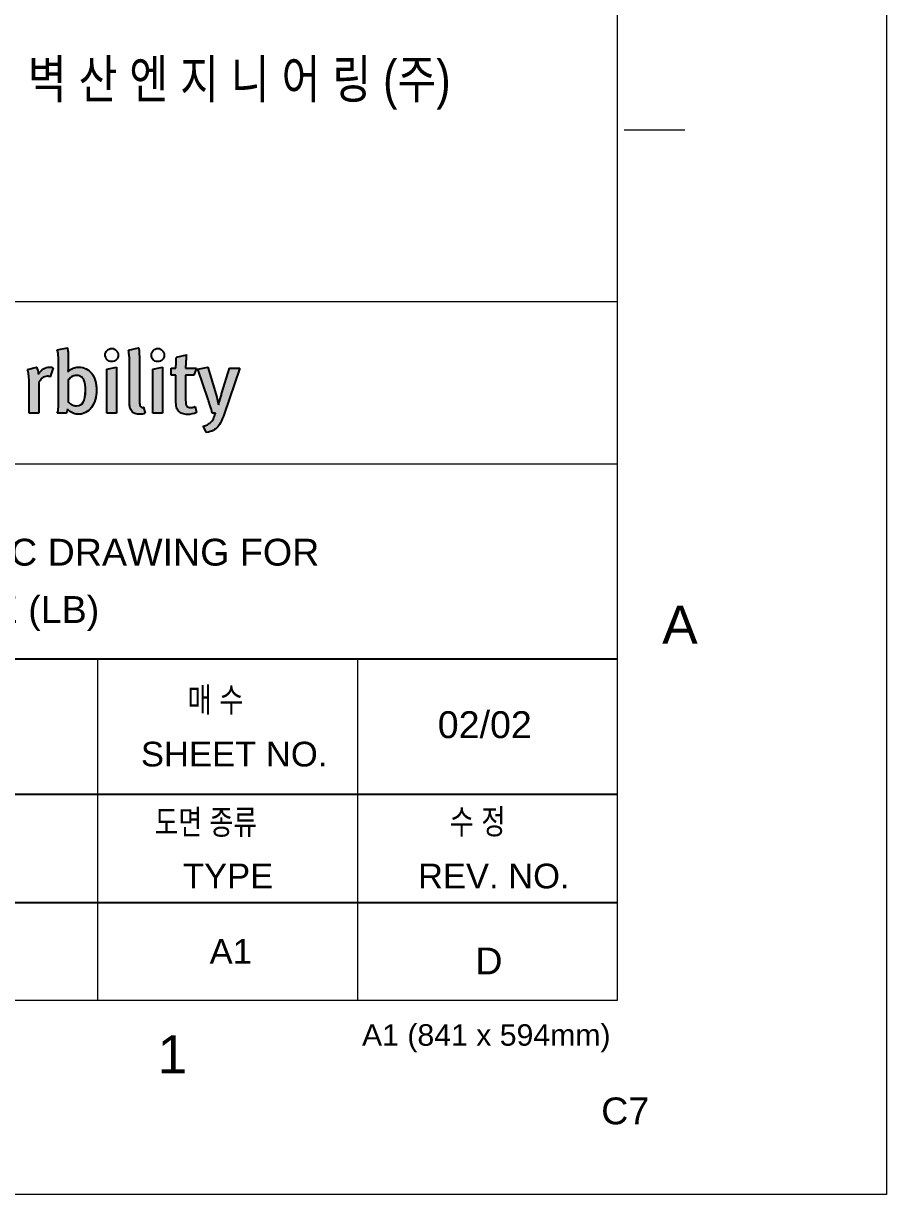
# Model space of a CAD drawing. Header units: inches. Extents: x 947 to 1788, y 0 to 594.
# Drawn here: x 1707.5 to 1787.9, y 0 to 109 of the extents above; entities that cross this region are included whole.
import ezdxf
from ezdxf.enums import TextEntityAlignment as Align

# ---------------------------------------------------------------- set-up
doc = ezdxf.new("R2010")
doc.units = ezdxf.units.IN
doc.header["$MEASUREMENT"] = 0
for name, color, linetype in [('BG 0 -1', 7, 'Continuous'), ('BG _U+B808_U+C774_U+C5B4 1', 7, 'Continuous'), ('BG Default', 7, 'Continuous'), ('BG VPORT', 7, 'Continuous'), ('FRAME', 7, 'Continuous')]:
    doc.layers.add(name, color=color, linetype=linetype)
doc.styles.add('Arial', font='arial.ttf')

msp = doc.modelspace()

# ---------------------------------------------------------------- hatches: boundary and pattern name
at = {"layer": 'BG 0 -1', "linetype": 'ByBlock', "true_color": 0x005bac}
h = msp.add_hatch(color=154, dxfattribs=at)
edge = h.paths.add_edge_path()
edge.add_spline(control_points=[(1718.83, 72.75), (1718.67, 72.68), (1718.49, 72.65), (1718.29, 72.65), (1718.06, 72.65), (1717.88, 72.69), (1717.75, 72.78), (1717.63, 72.87), (1717.54, 72.98), (1717.48, 73.11), (1717.42, 73.23), (1717.39, 73.36), (1717.38, 73.5), (1717.37, 73.63), (1717.37, 73.74), (1717.37, 73.83), (1717.37, 73.83), (1717.37, 77.4), (1717.37, 77.4), (1717.37, 77.55), (1717.37, 77.67), (1717.36, 77.79), (1717.36, 77.9), (1717.36, 78), (1717.35, 78.1), (1717.34, 78.19), (1717.33, 78.28), (1717.32, 78.37), (1717.31, 78.45), (1717.3, 78.54), (1717.29, 78.63), (1717.29, 78.63), (1718.22, 78.84), (1718.22, 78.84), (1718.25, 78.71), (1718.28, 78.55), (1718.28, 78.37), (1718.29, 78.19), (1718.3, 77.96), (1718.3, 77.68), (1718.3, 77.68), (1718.3, 74.13), (1718.3, 74.13), (1718.3, 73.99), (1718.3, 73.87), (1718.3, 73.79), (1718.3, 73.7), (1718.31, 73.63), (1718.32, 73.58), (1718.33, 73.53), (1718.33, 73.48), (1718.35, 73.45), (1718.36, 73.42), (1718.37, 73.4), (1718.39, 73.38), (1718.41, 73.34), (1718.46, 73.31), (1718.52, 73.29), (1718.57, 73.28), (1718.63, 73.28), (1718.69, 73.31), (1718.69, 73.31), (1718.83, 72.75), (1718.83, 72.75)], knot_values=[0, 0, 0, 0, 1, 1, 1, 2, 2, 2, 3, 3, 3, 4, 4, 4, 5, 5, 5, 6, 6, 6, 7, 7, 7, 8, 8, 8, 9, 9, 9, 10, 10, 10, 11, 11, 11, 12, 12, 12, 13, 13, 13, 14, 14, 14, 15, 15, 15, 16, 16, 16, 17, 17, 17, 18, 18, 18, 19, 19, 19, 20, 20, 20, 21, 21, 21, 21], degree=3, periodic=0)
h = msp.add_hatch(color=154, dxfattribs=at)
edge = h.paths.add_edge_path()
edge.add_spline(control_points=[(1723.62, 72.81), (1723.35, 72.69), (1723.08, 72.63), (1722.79, 72.63), (1722.59, 72.63), (1722.42, 72.66), (1722.28, 72.71), (1722.14, 72.77), (1722.03, 72.85), (1721.95, 72.94), (1721.86, 73.04), (1721.8, 73.16), (1721.76, 73.29), (1721.72, 73.42), (1721.7, 73.56), (1721.7, 73.71), (1721.7, 73.71), (1721.7, 76.3), (1721.7, 76.3), (1721.7, 76.3), (1721.24, 76.3), (1721.24, 76.3), (1721.24, 76.3), (1721.24, 76.93), (1721.24, 76.93), (1721.24, 76.93), (1721.7, 76.93), (1721.7, 76.93), (1721.7, 77.11), (1721.7, 77.28), (1721.71, 77.46), (1721.71, 77.64), (1721.72, 77.81), (1721.74, 77.97), (1721.74, 77.97), (1722.68, 78.19), (1722.68, 78.19), (1722.66, 78.02), (1722.64, 77.82), (1722.62, 77.59), (1722.61, 77.36), (1722.6, 77.14), (1722.6, 76.93), (1722.6, 76.93), (1723.61, 76.93), (1723.61, 76.93), (1723.61, 76.93), (1723.37, 76.3), (1723.37, 76.3), (1723.37, 76.3), (1722.6, 76.3), (1722.6, 76.3), (1722.6, 76.3), (1722.6, 73.95), (1722.6, 73.95), (1722.6, 73.69), (1722.63, 73.51), (1722.7, 73.42), (1722.78, 73.32), (1722.91, 73.28), (1723.11, 73.28), (1723.22, 73.28), (1723.35, 73.3), (1723.5, 73.36), (1723.5, 73.36), (1723.62, 72.81), (1723.62, 72.81)], knot_values=[0, 0, 0, 0, 1, 1, 1, 2, 2, 2, 3, 3, 3, 4, 4, 4, 5, 5, 5, 6, 6, 6, 7, 7, 7, 8, 8, 8, 9, 9, 9, 10, 10, 10, 11, 11, 11, 12, 12, 12, 13, 13, 13, 14, 14, 14, 15, 15, 15, 16, 16, 16, 17, 17, 17, 18, 18, 18, 19, 19, 19, 20, 20, 20, 21, 21, 21, 22, 22, 22, 22], degree=3, periodic=0)
h = msp.add_hatch(color=154, dxfattribs=at)
edge = h.paths.add_edge_path()
edge.add_spline(control_points=[(1709.98, 76.13), (1709.93, 76.15), (1709.89, 76.16), (1709.85, 76.18), (1709.82, 76.19), (1709.77, 76.19), (1709.72, 76.19), (1709.53, 76.19), (1709.36, 76.13), (1709.22, 76.01), (1709.07, 75.89), (1708.98, 75.74), (1708.93, 75.57), (1708.93, 75.57), (1708.93, 72.74), (1708.93, 72.74), (1708.93, 72.74), (1708.02, 72.74), (1708.02, 72.74), (1708.02, 72.74), (1708.02, 75.7), (1708.02, 75.7), (1708.02, 75.96), (1708.01, 76.18), (1707.98, 76.36), (1707.95, 76.54), (1707.92, 76.7), (1707.87, 76.82), (1707.87, 76.82), (1708.71, 77.04), (1708.71, 77.04), (1708.82, 76.84), (1708.87, 76.62), (1708.87, 76.37), (1709.03, 76.61), (1709.2, 76.78), (1709.37, 76.88), (1709.54, 76.99), (1709.73, 77.05), (1709.94, 77.05), (1710.06, 77.05), (1710.17, 77.02), (1710.26, 76.98), (1710.26, 76.98), (1709.98, 76.13), (1709.98, 76.13)], knot_values=[0, 0, 0, 0, 1, 1, 1, 2, 2, 2, 3, 3, 3, 4, 4, 4, 5, 5, 5, 6, 6, 6, 7, 7, 7, 8, 8, 8, 9, 9, 9, 10, 10, 10, 11, 11, 11, 12, 12, 12, 13, 13, 13, 14, 14, 14, 15, 15, 15, 15], degree=3, periodic=0)
for points in [[(1715.25, 72.74), (1715.25, 76.86), (1716.17, 77.03), (1716.17, 72.74)], [(1719.54, 72.74), (1719.54, 76.86), (1720.46, 77.03), (1720.46, 72.74)]]:
    msp.add_hatch(color=154, dxfattribs=at).paths.add_polyline_path(points)
h = msp.add_hatch(color=154, dxfattribs=at)
edge = h.paths.add_edge_path()
edge.add_spline(control_points=[(1726.18, 72.65), (1726.09, 72.39), (1726, 72.17), (1725.91, 71.98), (1725.82, 71.79), (1725.72, 71.62), (1725.6, 71.49), (1725.48, 71.35), (1725.34, 71.24), (1725.17, 71.15), (1725, 71.06), (1724.79, 70.99), (1724.54, 70.95), (1724.54, 70.95), (1724.24, 71.54), (1724.24, 71.54), (1724.39, 71.58), (1724.52, 71.62), (1724.63, 71.68), (1724.74, 71.73), (1724.85, 71.81), (1724.94, 71.9), (1725.03, 71.99), (1725.11, 72.1), (1725.18, 72.24), (1725.25, 72.37), (1725.32, 72.54), (1725.38, 72.74), (1725.38, 72.74), (1725.09, 72.74), (1725.09, 72.74), (1725.03, 72.98), (1724.96, 73.2), (1724.89, 73.43), (1724.82, 73.65), (1724.75, 73.85), (1724.69, 74.04), (1724.69, 74.04), (1723.74, 76.86), (1723.74, 76.86), (1723.74, 76.86), (1724.67, 77.02), (1724.67, 77.02), (1724.67, 77.02), (1725.44, 74.47), (1725.44, 74.47), (1725.45, 74.41), (1725.47, 74.33), (1725.5, 74.23), (1725.5, 74.23), (1725.57, 73.93), (1725.57, 73.93), (1725.6, 73.83), (1725.62, 73.74), (1725.64, 73.67), (1725.65, 73.59), (1725.66, 73.54), (1725.67, 73.52), (1725.67, 73.53), (1725.68, 73.57), (1725.7, 73.65), (1725.72, 73.72), (1725.74, 73.81), (1725.77, 73.92), (1725.8, 74.03), (1725.83, 74.14), (1725.87, 74.27), (1725.91, 74.4), (1725.95, 74.53), (1725.98, 74.66), (1725.98, 74.66), (1726.68, 76.93), (1726.68, 76.93), (1726.68, 76.93), (1727.66, 76.93), (1727.66, 76.93), (1727.66, 76.93), (1726.18, 72.65), (1726.18, 72.65)], knot_values=[0, 0, 0, 0, 1, 1, 1, 2, 2, 2, 3, 3, 3, 4, 4, 4, 5, 5, 5, 6, 6, 6, 7, 7, 7, 8, 8, 8, 9, 9, 9, 10, 10, 10, 11, 11, 11, 12, 12, 12, 13, 13, 13, 14, 14, 14, 15, 15, 15, 16, 16, 16, 17, 17, 17, 18, 18, 18, 19, 19, 19, 20, 20, 20, 21, 21, 21, 22, 22, 22, 23, 23, 23, 24, 24, 24, 25, 25, 25, 26, 26, 26, 26], degree=3, periodic=0)
at = {"layer": 'BG Default', "linetype": 'ByBlock', "true_color": 0x4482f4}
h = msp.add_hatch(color=163, dxfattribs=at)
h.paths.add_polyline_path([(1710.76, 77.63), (1710.76, 73.67), (1710.76, 73.48), (1710.75, 73.31), (1710.74, 73.18), (1710.73, 73.07), (1710.71, 72.97), (1710.7, 72.89), (1710.67, 72.81), (1710.65, 72.74), (1711.49, 72.74), (1711.51, 72.78), (1711.52, 72.81), (1711.54, 72.85), (1711.55, 72.89), (1711.57, 72.98), (1711.6, 73.13), (1711.65, 73.07), (1711.7, 73.01), (1711.76, 72.96), (1711.81, 72.92), (1711.87, 72.87), (1711.93, 72.83), (1711.99, 72.8), (1712.05, 72.77), (1712.12, 72.74), (1712.18, 72.71), (1712.25, 72.69), (1712.32, 72.68), (1712.39, 72.66), (1712.47, 72.65), (1712.54, 72.65), (1712.62, 72.65), (1712.71, 72.65), (1712.8, 72.66), (1712.89, 72.67), (1712.97, 72.69), (1713.05, 72.71), (1713.14, 72.74), (1713.21, 72.77), (1713.29, 72.81), (1713.37, 72.85), (1713.44, 72.9), (1713.51, 72.95), (1713.58, 73), (1713.64, 73.06), (1713.71, 73.13), (1713.77, 73.2), (1713.82, 73.27), (1713.88, 73.34), (1713.93, 73.42), (1713.98, 73.51), (1714.02, 73.6), (1714.06, 73.69), (1714.1, 73.78), (1714.14, 73.88), (1714.17, 73.98), (1714.2, 74.09), (1714.22, 74.19), (1714.25, 74.3), (1714.26, 74.42), (1714.28, 74.53), (1714.29, 74.65), (1714.29, 74.78), (1714.3, 74.9), (1714.29, 75.02), (1714.29, 75.14), (1714.28, 75.25), (1714.27, 75.37), (1714.25, 75.47), (1714.23, 75.58), (1714.21, 75.68), (1714.18, 75.78), (1714.15, 75.88), (1714.11, 75.97), (1714.08, 76.06), (1714.04, 76.15), (1714, 76.23), (1713.95, 76.31), (1713.9, 76.38), (1713.85, 76.45), (1713.8, 76.52), (1713.74, 76.58), (1713.68, 76.64), (1713.62, 76.7), (1713.55, 76.75), (1713.48, 76.8), (1713.41, 76.84), (1713.34, 76.88), (1713.26, 76.92), (1713.18, 76.95), (1713.1, 76.97), (1713.02, 76.99), (1712.93, 77.01), (1712.84, 77.02), (1712.75, 77.03), (1712.66, 77.03), (1712.59, 77.03), (1712.52, 77.02), (1712.45, 77.02), (1712.38, 77.01), (1712.31, 76.99), (1712.25, 76.98), (1712.19, 76.96), (1712.12, 76.93), (1712.06, 76.91), (1712.01, 76.88), (1711.95, 76.85), (1711.89, 76.81), (1711.83, 76.77), (1711.78, 76.72), (1711.72, 76.68), (1711.67, 76.62), (1711.64, 76.63), (1711.64, 76.65), (1711.64, 76.67), (1711.65, 76.75), (1711.66, 76.87), (1711.66, 77.03), (1711.66, 78.01), (1711.66, 78.24), (1711.65, 78.44), (1711.64, 78.53), (1711.63, 78.63), (1711.61, 78.73), (1711.59, 78.84), (1710.65, 78.64), (1710.68, 78.55), (1710.7, 78.45), (1710.72, 78.34), (1710.73, 78.23), (1710.74, 78.1), (1710.75, 77.96)])
h.paths.add_polyline_path([(1711.67, 75.84), (1711.7, 75.88), (1711.73, 75.91), (1711.81, 75.99), (1711.89, 76.06), (1711.98, 76.13), (1712.03, 76.16), (1712.08, 76.18), (1712.14, 76.21), (1712.2, 76.23), (1712.26, 76.24), (1712.33, 76.25), (1712.39, 76.26), (1712.46, 76.26), (1712.52, 76.26), (1712.58, 76.25), (1712.64, 76.24), (1712.69, 76.23), (1712.74, 76.22), (1712.78, 76.2), (1712.83, 76.18), (1712.87, 76.15), (1712.9, 76.12), (1712.94, 76.09), (1712.97, 76.06), (1713, 76.02), (1713.03, 75.99), (1713.06, 75.95), (1713.09, 75.9), (1713.11, 75.86), (1713.13, 75.81), (1713.15, 75.76), (1713.17, 75.71), (1713.19, 75.66), (1713.2, 75.6), (1713.21, 75.54), (1713.23, 75.48), (1713.23, 75.42), (1713.25, 75.3), (1713.26, 75.17), (1713.27, 75.03), (1713.27, 74.89), (1713.26, 74.7), (1713.26, 74.53), (1713.24, 74.36), (1713.22, 74.22), (1713.21, 74.15), (1713.19, 74.08), (1713.18, 74.02), (1713.16, 73.96), (1713.14, 73.91), (1713.12, 73.86), (1713.1, 73.81), (1713.07, 73.77), (1713.05, 73.72), (1713.02, 73.69), (1712.99, 73.65), (1712.96, 73.62), (1712.93, 73.59), (1712.89, 73.56), (1712.86, 73.53), (1712.82, 73.51), (1712.78, 73.49), (1712.74, 73.47), (1712.69, 73.46), (1712.65, 73.45), (1712.6, 73.44), (1712.55, 73.43), (1712.5, 73.43), (1712.45, 73.43), (1712.39, 73.43), (1712.33, 73.43), (1712.27, 73.44), (1712.21, 73.45), (1712.16, 73.47), (1712.1, 73.49), (1712.05, 73.51), (1712, 73.54), (1711.91, 73.6), (1711.82, 73.66), (1711.74, 73.72), (1711.67, 73.79)], flags=16)
at = {"layer": 'BG Default', "linetype": 'ByBlock', "true_color": 0x266df2}
h = msp.add_hatch(color=150, dxfattribs=at)
h.paths.add_polyline_path([(1711.67, 76.62), (1711.64, 76.63), (1711.64, 76.65), (1711.64, 76.67), (1711.65, 76.75), (1711.66, 76.87), (1711.66, 77.03), (1711.66, 78.01), (1711.66, 78.24), (1711.65, 78.44), (1711.64, 78.53), (1711.63, 78.63), (1711.61, 78.73), (1711.59, 78.84), (1710.65, 78.64), (1710.68, 78.55), (1710.7, 78.45), (1710.72, 78.34), (1710.73, 78.23), (1710.74, 78.1), (1710.75, 77.96), (1710.76, 77.8), (1710.76, 77.63), (1710.76, 73.67), (1710.76, 73.48), (1710.75, 73.31), (1710.74, 73.18), (1710.73, 73.07), (1710.71, 72.97), (1710.7, 72.89), (1710.67, 72.81), (1710.65, 72.74), (1711.49, 72.74), (1711.51, 72.78), (1711.52, 72.81), (1711.54, 72.85), (1711.55, 72.89), (1711.57, 72.98), (1711.6, 73.13), (1711.65, 73.07), (1711.7, 73.01), (1711.76, 72.96), (1711.81, 72.92), (1711.87, 72.87), (1711.93, 72.83), (1711.99, 72.8), (1712.05, 72.77), (1712.12, 72.74), (1712.18, 72.71), (1712.25, 72.69), (1712.32, 72.68), (1712.39, 72.66), (1712.47, 72.65), (1712.54, 72.65), (1712.62, 72.65), (1712.71, 72.65), (1712.8, 72.66), (1712.89, 72.67), (1712.97, 72.69), (1713.05, 72.71), (1713.14, 72.74), (1713.21, 72.77), (1713.29, 72.81), (1713.37, 72.85), (1713.44, 72.9), (1713.51, 72.95), (1713.58, 73), (1713.64, 73.06), (1713.71, 73.13), (1713.77, 73.2), (1713.82, 73.27), (1713.88, 73.34), (1713.93, 73.42), (1713.98, 73.51), (1714.02, 73.6), (1714.06, 73.69), (1714.1, 73.78), (1714.14, 73.88), (1714.17, 73.98), (1714.2, 74.09), (1714.22, 74.19), (1714.25, 74.3), (1714.26, 74.42), (1714.28, 74.53), (1714.29, 74.65), (1714.29, 74.78), (1714.3, 74.9), (1714.29, 75.02), (1714.29, 75.14), (1714.28, 75.25), (1714.27, 75.37), (1714.25, 75.47), (1714.23, 75.58), (1714.21, 75.68), (1714.18, 75.78), (1714.15, 75.88), (1714.11, 75.97), (1714.08, 76.06), (1714.04, 76.15), (1714, 76.23), (1713.95, 76.31), (1713.9, 76.38), (1713.85, 76.45), (1713.8, 76.52), (1713.74, 76.58), (1713.68, 76.64), (1713.62, 76.7), (1713.55, 76.75), (1713.48, 76.8), (1713.41, 76.84), (1713.34, 76.88), (1713.26, 76.92), (1713.18, 76.95), (1713.1, 76.97), (1713.02, 76.99), (1712.93, 77.01), (1712.84, 77.02), (1712.75, 77.03), (1712.66, 77.03), (1712.59, 77.03), (1712.52, 77.02), (1712.45, 77.02), (1712.38, 77.01), (1712.31, 76.99), (1712.25, 76.98), (1712.19, 76.96), (1712.12, 76.93), (1712.06, 76.91), (1712.01, 76.88), (1711.95, 76.85), (1711.89, 76.81), (1711.83, 76.77), (1711.78, 76.72)])
h.paths.add_polyline_path([(1711.67, 75.84), (1711.7, 75.88), (1711.73, 75.91), (1711.81, 75.99), (1711.89, 76.06), (1711.98, 76.13), (1712.03, 76.16), (1712.08, 76.18), (1712.14, 76.21), (1712.2, 76.23), (1712.26, 76.24), (1712.33, 76.25), (1712.39, 76.26), (1712.46, 76.26), (1712.52, 76.26), (1712.58, 76.25), (1712.64, 76.24), (1712.69, 76.23), (1712.74, 76.22), (1712.78, 76.2), (1712.83, 76.18), (1712.87, 76.15), (1712.9, 76.12), (1712.94, 76.09), (1712.97, 76.06), (1713, 76.02), (1713.03, 75.99), (1713.06, 75.95), (1713.09, 75.9), (1713.11, 75.86), (1713.13, 75.81), (1713.15, 75.76), (1713.17, 75.71), (1713.19, 75.66), (1713.2, 75.6), (1713.21, 75.54), (1713.23, 75.48), (1713.23, 75.42), (1713.25, 75.3), (1713.26, 75.17), (1713.27, 75.03), (1713.27, 74.89), (1713.26, 74.7), (1713.26, 74.53), (1713.24, 74.36), (1713.22, 74.22), (1713.21, 74.15), (1713.19, 74.08), (1713.18, 74.02), (1713.16, 73.96), (1713.14, 73.91), (1713.12, 73.86), (1713.1, 73.81), (1713.07, 73.77), (1713.05, 73.72), (1713.02, 73.69), (1712.99, 73.65), (1712.96, 73.62), (1712.93, 73.59), (1712.89, 73.56), (1712.86, 73.53), (1712.82, 73.51), (1712.78, 73.49), (1712.74, 73.47), (1712.69, 73.46), (1712.65, 73.45), (1712.6, 73.44), (1712.55, 73.43), (1712.5, 73.43), (1712.45, 73.43), (1712.39, 73.43), (1712.33, 73.43), (1712.27, 73.44), (1712.21, 73.45), (1712.16, 73.47), (1712.1, 73.49), (1712.05, 73.51), (1712, 73.54), (1711.91, 73.6), (1711.82, 73.66), (1711.74, 73.72), (1711.67, 73.79)], flags=16)

# ---------------------------------------------------------------- linework, layer by layer
at = {"layer": 'BG 0 -1', "color": 7, "linetype": 'Continuous', "lineweight": 9}
for p, q in [((1787.88, 594), (1787.88, 0)), ((1762.81, 18.11), (1762.81, 576.75)), ((1763.44, 99.14), (1769.09, 99.14)), ((1613.54, 83.14), (1762.81, 83.14)), ((1613.54, 68.03), (1762.81, 68.03)), ((1714.4, 49.88), (1714.4, 18.11)), ((1738.6, 49.88), (1738.6, 18.11)), ((971.99, 18.11), (1762.81, 18.11)), ((1787.88, 0), (946.88, 0))]:
    msp.add_line(p, q, dxfattribs=at)
at = {"layer": 'BG 0 -1', "color": 7, "linetype": 'Continuous', "lineweight": 0}
for points in [[(1715.25, 72.74), (1715.25, 76.86), (1716.17, 77.03), (1716.17, 72.74)], [(1719.54, 72.74), (1719.54, 76.86), (1720.46, 77.03), (1720.46, 72.74)]]:
    msp.add_lwpolyline(points, close=True, dxfattribs=at)
for points, knots in [([(1716.32, 78.16), (1716.32, 77.99), (1716.26, 77.85), (1716.14, 77.73), (1716.02, 77.61), (1715.87, 77.55), (1715.7, 77.55), (1715.54, 77.55), (1715.4, 77.61), (1715.28, 77.73), (1715.17, 77.85), (1715.11, 77.99), (1715.11, 78.16), (1715.11, 78.33), (1715.17, 78.47), (1715.29, 78.59), (1715.41, 78.71), (1715.55, 78.77), (1715.72, 78.77), (1715.88, 78.77), (1716.02, 78.71), (1716.14, 78.6), (1716.26, 78.48), (1716.32, 78.33), (1716.32, 78.16)], [0, 0, 0, 0, 1, 1, 1, 2, 2, 2, 3, 3, 3, 4, 4, 4, 5, 5, 5, 6, 6, 6, 7, 7, 7, 8, 8, 8, 8]), ([(1718.83, 72.75), (1718.67, 72.68), (1718.49, 72.65), (1718.29, 72.65), (1718.06, 72.65), (1717.88, 72.69), (1717.75, 72.78), (1717.63, 72.87), (1717.54, 72.98), (1717.48, 73.11), (1717.42, 73.23), (1717.39, 73.36), (1717.38, 73.5), (1717.37, 73.63), (1717.37, 73.74), (1717.37, 73.83), (1717.37, 73.83), (1717.37, 77.4), (1717.37, 77.4), (1717.37, 77.55), (1717.37, 77.67), (1717.36, 77.79), (1717.36, 77.9), (1717.36, 78), (1717.35, 78.1), (1717.34, 78.19), (1717.33, 78.28), (1717.32, 78.37), (1717.31, 78.45), (1717.3, 78.54), (1717.29, 78.63), (1717.29, 78.63), (1718.22, 78.84), (1718.22, 78.84), (1718.25, 78.71), (1718.28, 78.55), (1718.28, 78.37), (1718.29, 78.19), (1718.3, 77.96), (1718.3, 77.68), (1718.3, 77.68), (1718.3, 74.13), (1718.3, 74.13), (1718.3, 73.99), (1718.3, 73.87), (1718.3, 73.79), (1718.3, 73.7), (1718.31, 73.63), (1718.32, 73.58), (1718.33, 73.53), (1718.33, 73.48), (1718.35, 73.45), (1718.36, 73.42), (1718.37, 73.4), (1718.39, 73.38), (1718.41, 73.34), (1718.46, 73.31), (1718.52, 73.29), (1718.57, 73.28), (1718.63, 73.28), (1718.69, 73.31), (1718.69, 73.31), (1718.83, 72.75), (1718.83, 72.75)], [0, 0, 0, 0, 1, 1, 1, 2, 2, 2, 3, 3, 3, 4, 4, 4, 5, 5, 5, 6, 6, 6, 7, 7, 7, 8, 8, 8, 9, 9, 9, 10, 10, 10, 11, 11, 11, 12, 12, 12, 13, 13, 13, 14, 14, 14, 15, 15, 15, 16, 16, 16, 17, 17, 17, 18, 18, 18, 19, 19, 19, 20, 20, 20, 21, 21, 21, 21]), ([(1720.61, 78.16), (1720.61, 77.99), (1720.55, 77.85), (1720.43, 77.73), (1720.31, 77.61), (1720.17, 77.55), (1719.99, 77.55), (1719.83, 77.55), (1719.69, 77.61), (1719.58, 77.73), (1719.46, 77.85), (1719.41, 77.99), (1719.41, 78.16), (1719.41, 78.33), (1719.46, 78.47), (1719.58, 78.59), (1719.7, 78.71), (1719.84, 78.77), (1720.01, 78.77), (1720.17, 78.77), (1720.31, 78.71), (1720.43, 78.6), (1720.55, 78.48), (1720.61, 78.33), (1720.61, 78.16)], [0, 0, 0, 0, 1, 1, 1, 2, 2, 2, 3, 3, 3, 4, 4, 4, 5, 5, 5, 6, 6, 6, 7, 7, 7, 8, 8, 8, 8]), ([(1723.62, 72.81), (1723.35, 72.69), (1723.08, 72.63), (1722.79, 72.63), (1722.59, 72.63), (1722.42, 72.66), (1722.28, 72.71), (1722.14, 72.77), (1722.03, 72.85), (1721.95, 72.94), (1721.86, 73.04), (1721.8, 73.16), (1721.76, 73.29), (1721.72, 73.42), (1721.7, 73.56), (1721.7, 73.71), (1721.7, 73.71), (1721.7, 76.3), (1721.7, 76.3), (1721.7, 76.3), (1721.24, 76.3), (1721.24, 76.3), (1721.24, 76.3), (1721.24, 76.93), (1721.24, 76.93), (1721.24, 76.93), (1721.7, 76.93), (1721.7, 76.93), (1721.7, 77.11), (1721.7, 77.28), (1721.71, 77.46), (1721.71, 77.64), (1721.72, 77.81), (1721.74, 77.97), (1721.74, 77.97), (1722.68, 78.19), (1722.68, 78.19), (1722.66, 78.02), (1722.64, 77.82), (1722.62, 77.59), (1722.61, 77.36), (1722.6, 77.14), (1722.6, 76.93), (1722.6, 76.93), (1723.61, 76.93), (1723.61, 76.93), (1723.61, 76.93), (1723.37, 76.3), (1723.37, 76.3), (1723.37, 76.3), (1722.6, 76.3), (1722.6, 76.3), (1722.6, 76.3), (1722.6, 73.95), (1722.6, 73.95), (1722.6, 73.69), (1722.63, 73.51), (1722.7, 73.42), (1722.78, 73.32), (1722.91, 73.28), (1723.11, 73.28), (1723.22, 73.28), (1723.35, 73.3), (1723.5, 73.36), (1723.5, 73.36), (1723.62, 72.81), (1723.62, 72.81)], [0, 0, 0, 0, 1, 1, 1, 2, 2, 2, 3, 3, 3, 4, 4, 4, 5, 5, 5, 6, 6, 6, 7, 7, 7, 8, 8, 8, 9, 9, 9, 10, 10, 10, 11, 11, 11, 12, 12, 12, 13, 13, 13, 14, 14, 14, 15, 15, 15, 16, 16, 16, 17, 17, 17, 18, 18, 18, 19, 19, 19, 20, 20, 20, 21, 21, 21, 22, 22, 22, 22]), ([(1709.98, 76.13), (1709.93, 76.15), (1709.89, 76.16), (1709.85, 76.18), (1709.82, 76.19), (1709.77, 76.19), (1709.72, 76.19), (1709.53, 76.19), (1709.36, 76.13), (1709.22, 76.01), (1709.07, 75.89), (1708.98, 75.74), (1708.93, 75.57), (1708.93, 75.57), (1708.93, 72.74), (1708.93, 72.74), (1708.93, 72.74), (1708.02, 72.74), (1708.02, 72.74), (1708.02, 72.74), (1708.02, 75.7), (1708.02, 75.7), (1708.02, 75.96), (1708.01, 76.18), (1707.98, 76.36), (1707.95, 76.54), (1707.92, 76.7), (1707.87, 76.82), (1707.87, 76.82), (1708.71, 77.04), (1708.71, 77.04), (1708.82, 76.84), (1708.87, 76.62), (1708.87, 76.37), (1709.03, 76.61), (1709.2, 76.78), (1709.37, 76.88), (1709.54, 76.99), (1709.73, 77.05), (1709.94, 77.05), (1710.06, 77.05), (1710.17, 77.02), (1710.26, 76.98), (1710.26, 76.98), (1709.98, 76.13), (1709.98, 76.13)], [0, 0, 0, 0, 1, 1, 1, 2, 2, 2, 3, 3, 3, 4, 4, 4, 5, 5, 5, 6, 6, 6, 7, 7, 7, 8, 8, 8, 9, 9, 9, 10, 10, 10, 11, 11, 11, 12, 12, 12, 13, 13, 13, 14, 14, 14, 15, 15, 15, 15]), ([(1726.18, 72.65), (1726.09, 72.39), (1726, 72.17), (1725.91, 71.98), (1725.82, 71.79), (1725.72, 71.62), (1725.6, 71.49), (1725.48, 71.35), (1725.34, 71.24), (1725.17, 71.15), (1725, 71.06), (1724.79, 70.99), (1724.54, 70.95), (1724.54, 70.95), (1724.24, 71.54), (1724.24, 71.54), (1724.39, 71.58), (1724.52, 71.62), (1724.63, 71.68), (1724.74, 71.73), (1724.85, 71.81), (1724.94, 71.9), (1725.03, 71.99), (1725.11, 72.1), (1725.18, 72.24), (1725.25, 72.37), (1725.32, 72.54), (1725.38, 72.74), (1725.38, 72.74), (1725.09, 72.74), (1725.09, 72.74), (1725.03, 72.98), (1724.96, 73.2), (1724.89, 73.43), (1724.82, 73.65), (1724.75, 73.85), (1724.69, 74.04), (1724.69, 74.04), (1723.74, 76.86), (1723.74, 76.86), (1723.74, 76.86), (1724.67, 77.02), (1724.67, 77.02), (1724.67, 77.02), (1725.44, 74.47), (1725.44, 74.47), (1725.45, 74.41), (1725.47, 74.33), (1725.5, 74.23), (1725.5, 74.23), (1725.57, 73.93), (1725.57, 73.93), (1725.6, 73.83), (1725.62, 73.74), (1725.64, 73.67), (1725.65, 73.59), (1725.66, 73.54), (1725.67, 73.52), (1725.67, 73.53), (1725.68, 73.57), (1725.7, 73.65), (1725.72, 73.72), (1725.74, 73.81), (1725.77, 73.92), (1725.8, 74.03), (1725.83, 74.14), (1725.87, 74.27), (1725.91, 74.4), (1725.95, 74.53), (1725.98, 74.66), (1725.98, 74.66), (1726.68, 76.93), (1726.68, 76.93), (1726.68, 76.93), (1727.66, 76.93), (1727.66, 76.93), (1727.66, 76.93), (1726.18, 72.65), (1726.18, 72.65)], [0, 0, 0, 0, 1, 1, 1, 2, 2, 2, 3, 3, 3, 4, 4, 4, 5, 5, 5, 6, 6, 6, 7, 7, 7, 8, 8, 8, 9, 9, 9, 10, 10, 10, 11, 11, 11, 12, 12, 12, 13, 13, 13, 14, 14, 14, 15, 15, 15, 16, 16, 16, 17, 17, 17, 18, 18, 18, 19, 19, 19, 20, 20, 20, 21, 21, 21, 22, 22, 22, 23, 23, 23, 24, 24, 24, 25, 25, 25, 26, 26, 26, 26])]:
    msp.add_open_spline(points, degree=3, knots=knots, dxfattribs=at)
at = {"layer": 'BG _U+B808_U+C774_U+C5B4 1', "color": 7, "linetype": 'Continuous', "lineweight": 25}
for p, q in [((1710.65, 78.64), (1711.59, 78.84)), ((1717.29, 78.63), (1718.22, 78.84)), ((1710.76, 73.67), (1710.76, 77.63)), ((1711.66, 78.01), (1711.66, 77.03)), ((1717.35, 78.1), (1717.32, 78.37)), ((1717.37, 77.4), (1717.36, 77.79)), ((1718.3, 77.68), (1718.3, 74.13)), ((1721.7, 76.93), (1721.71, 77.46)), ((1721.74, 77.97), (1722.68, 78.19)), ((1707.87, 76.82), (1708.71, 77.04)), ((1710.26, 76.98), (1709.98, 76.13)), ((1711.64, 76.63), (1711.67, 76.62)), ((1715.25, 76.86), (1716.17, 77.03)), ((1715.25, 72.74), (1715.25, 76.86)), ((1716.17, 77.03), (1716.17, 72.74)), ((1717.37, 73.83), (1717.37, 77.4)), ((1719.54, 76.86), (1720.46, 77.03)), ((1719.54, 72.74), (1719.54, 76.86)), ((1720.46, 77.03), (1720.46, 72.74)), ((1721.24, 76.3), (1721.24, 76.93)), ((1721.24, 76.93), (1721.7, 76.93)), ((1722.6, 76.93), (1723.61, 76.93)), ((1723.61, 76.93), (1723.37, 76.3)), ((1723.74, 76.86), (1724.67, 77.02)), ((1724.69, 74.04), (1723.74, 76.86)), ((1724.67, 77.02), (1725.44, 74.47)), ((1725.98, 74.66), (1726.68, 76.93)), ((1727.66, 76.93), (1726.18, 72.65)), ((1726.68, 76.93), (1727.66, 76.93)), ((1708.02, 72.74), (1708.02, 75.7)), ((1708.93, 75.57), (1708.93, 72.74)), ((1709.98, 76.13), (1709.85, 76.18)), ((1711.67, 75.84), (1711.67, 73.79)), ((1721.7, 76.3), (1721.24, 76.3)), ((1721.7, 73.71), (1721.7, 76.3)), ((1723.37, 76.3), (1722.6, 76.3)), ((1722.6, 76.3), (1722.6, 73.95)), ((1725.44, 74.47), (1725.5, 74.23)), ((1725.5, 74.23), (1725.57, 73.93)), ((1718.69, 73.31), (1718.83, 72.75)), ((1723.5, 73.36), (1723.62, 72.81)), ((1725.67, 73.52), (1725.7, 73.65)), ((1708.93, 72.74), (1708.02, 72.74)), ((1711.49, 72.74), (1710.65, 72.74)), ((1716.17, 72.74), (1715.25, 72.74)), ((1720.46, 72.74), (1719.54, 72.74)), ((1725.38, 72.74), (1725.09, 72.74)), ((1724.54, 70.95), (1724.24, 71.54))]:
    msp.add_line(p, q, dxfattribs=at)
for points, knots in [([(1710.76, 77.63), (1710.76, 77.87), (1710.75, 78.07), (1710.73, 78.23), (1710.72, 78.38), (1710.69, 78.52), (1710.65, 78.64)], [13, 13, 13, 13, 14, 14, 14, 15, 15, 15, 15]), ([(1715.28, 77.73), (1715.17, 77.85), (1715.11, 77.99), (1715.11, 78.16), (1715.11, 78.33), (1715.17, 78.47), (1715.29, 78.59)], [3, 3, 3, 3, 4, 4, 4, 5, 5, 5, 5]), ([(1715.29, 78.59), (1715.41, 78.71), (1715.55, 78.77), (1715.72, 78.77), (1715.88, 78.77), (1716.02, 78.71), (1716.14, 78.6)], [5, 5, 5, 5, 6, 6, 6, 7, 7, 7, 7]), ([(1718.22, 78.84), (1718.25, 78.71), (1718.28, 78.55), (1718.28, 78.37), (1718.29, 78.19), (1718.3, 77.96), (1718.3, 77.68)], [11, 11, 11, 11, 12, 12, 12, 13, 13, 13, 13]), ([(1719.58, 77.73), (1719.46, 77.85), (1719.41, 77.99), (1719.41, 78.16), (1719.41, 78.33), (1719.46, 78.47), (1719.58, 78.59)], [3, 3, 3, 3, 4, 4, 4, 5, 5, 5, 5]), ([(1719.58, 78.59), (1719.7, 78.71), (1719.84, 78.77), (1720.01, 78.77), (1720.17, 78.77), (1720.31, 78.71), (1720.43, 78.6)], [5, 5, 5, 5, 6, 6, 6, 7, 7, 7, 7]), ([(1716.32, 78.16), (1716.32, 77.99), (1716.26, 77.85), (1716.14, 77.73), (1716.02, 77.61), (1715.87, 77.55), (1715.7, 77.55), (1715.54, 77.55), (1715.4, 77.61), (1715.28, 77.73)], [0, 0, 0, 0, 1, 1, 1, 2, 2, 2, 3, 3, 3, 3]), ([(1720.61, 78.16), (1720.61, 77.99), (1720.55, 77.85), (1720.43, 77.73), (1720.31, 77.61), (1720.17, 77.55), (1719.99, 77.55), (1719.83, 77.55), (1719.69, 77.61), (1719.58, 77.73)], [0, 0, 0, 0, 1, 1, 1, 2, 2, 2, 3, 3, 3, 3]), ([(1709.37, 76.88), (1709.54, 76.99), (1709.73, 77.05), (1709.94, 77.05), (1710.06, 77.05), (1710.17, 77.02), (1710.26, 76.98)], [12, 12, 12, 12, 13, 13, 13, 14, 14, 14, 14]), ([(1712.12, 76.93), (1712.28, 77), (1712.46, 77.03), (1712.66, 77.03), (1712.91, 77.03), (1713.14, 76.98), (1713.34, 76.88)], [23, 23, 23, 23, 24, 24, 24, 25, 25, 25, 25]), ([(1713.34, 76.88), (1713.54, 76.78), (1713.71, 76.64), (1713.85, 76.45), (1713.99, 76.27), (1714.1, 76.04), (1714.18, 75.78)], [25, 25, 25, 25, 26, 26, 26, 27, 27, 27, 27]), ([(1709.85, 76.18), (1709.82, 76.19), (1709.77, 76.19), (1709.72, 76.19), (1709.53, 76.19), (1709.36, 76.13), (1709.22, 76.01), (1709.07, 75.89), (1708.98, 75.74), (1708.93, 75.57)], [1, 1, 1, 1, 2, 2, 2, 3, 3, 3, 4, 4, 4, 4]), ([(1712.87, 76.15), (1712.76, 76.22), (1712.63, 76.26), (1712.46, 76.26), (1712.27, 76.26), (1712.11, 76.21), (1711.98, 76.13)], [3, 3, 3, 3, 4, 4, 4, 5, 5, 5, 5]), ([(1725.7, 73.65), (1725.72, 73.72), (1725.74, 73.81), (1725.77, 73.92), (1725.8, 74.03), (1725.83, 74.14), (1725.87, 74.27), (1725.91, 74.4), (1725.95, 74.53), (1725.98, 74.66)], [20, 20, 20, 20, 21, 21, 21, 22, 22, 22, 23, 23, 23, 23]), ([(1710.65, 72.74), (1710.67, 72.79), (1710.68, 72.84), (1710.7, 72.89), (1710.71, 72.94), (1710.72, 73), (1710.73, 73.07), (1710.74, 73.13), (1710.74, 73.22), (1710.75, 73.31)], [8, 8, 8, 8, 9, 9, 9, 10, 10, 10, 11, 11, 11, 11]), ([(1713.29, 72.81), (1713.09, 72.7), (1712.86, 72.65), (1712.62, 72.65), (1712.2, 72.65), (1711.86, 72.81), (1711.6, 73.13)], [3, 3, 3, 3, 4, 4, 4, 5, 5, 5, 5]), ([(1712, 73.54), (1712.13, 73.46), (1712.28, 73.43), (1712.45, 73.43), (1712.73, 73.43), (1712.94, 73.54), (1713.07, 73.77)], [8, 8, 8, 8, 9, 9, 9, 10, 10, 10, 10]), ([(1714.17, 73.98), (1714.09, 73.7), (1713.97, 73.47), (1713.82, 73.27), (1713.67, 73.07), (1713.5, 72.92), (1713.29, 72.81)], [1, 1, 1, 1, 2, 2, 2, 3, 3, 3, 3]), ([(1718.3, 73.79), (1718.3, 73.7), (1718.31, 73.63), (1718.32, 73.58), (1718.33, 73.53), (1718.33, 73.48), (1718.35, 73.45)], [15, 15, 15, 15, 16, 16, 16, 17, 17, 17, 17]), ([(1722.7, 73.42), (1722.78, 73.32), (1722.91, 73.28), (1723.11, 73.28), (1723.22, 73.28), (1723.35, 73.3), (1723.5, 73.36)], [19, 19, 19, 19, 20, 20, 20, 21, 21, 21, 21]), ([(1725.09, 72.74), (1725.03, 72.98), (1724.96, 73.2), (1724.89, 73.43), (1724.82, 73.65), (1724.75, 73.85), (1724.69, 74.04)], [10, 10, 10, 10, 11, 11, 11, 12, 12, 12, 12]), ([(1718.83, 72.75), (1718.67, 72.68), (1718.49, 72.65), (1718.29, 72.65), (1718.06, 72.65), (1717.88, 72.69), (1717.75, 72.78)], [0, 0, 0, 0, 1, 1, 1, 2, 2, 2, 2]), ([(1723.62, 72.81), (1723.35, 72.69), (1723.08, 72.63), (1722.79, 72.63), (1722.59, 72.63), (1722.42, 72.66), (1722.28, 72.71)], [0, 0, 0, 0, 1, 1, 1, 2, 2, 2, 2]), ([(1724.63, 71.68), (1724.74, 71.73), (1724.85, 71.81), (1724.94, 71.9), (1725.03, 71.99), (1725.11, 72.1), (1725.18, 72.24)], [6, 6, 6, 6, 7, 7, 7, 8, 8, 8, 8]), ([(1725.91, 71.98), (1725.82, 71.79), (1725.72, 71.62), (1725.6, 71.49), (1725.48, 71.35), (1725.34, 71.24), (1725.17, 71.15)], [1, 1, 1, 1, 2, 2, 2, 3, 3, 3, 3])]:
    msp.add_open_spline(points, degree=3, knots=knots, dxfattribs=at)
for points in [[(1711.59, 78.84), (1711.62, 78.69), (1711.64, 78.56), (1711.65, 78.44)], [(1716.14, 78.6), (1716.26, 78.48), (1716.32, 78.33), (1716.32, 78.16)], [(1717.32, 78.37), (1717.31, 78.45), (1717.3, 78.54), (1717.29, 78.63)], [(1720.43, 78.6), (1720.55, 78.48), (1720.61, 78.33), (1720.61, 78.16)], [(1711.65, 78.44), (1711.66, 78.32), (1711.66, 78.17), (1711.66, 78.01)], [(1717.36, 77.79), (1717.36, 77.9), (1717.36, 78), (1717.35, 78.1)], [(1721.71, 77.46), (1721.71, 77.64), (1721.72, 77.81), (1721.74, 77.97)], [(1722.62, 77.59), (1722.61, 77.36), (1722.6, 77.14), (1722.6, 76.93)], [(1722.68, 78.19), (1722.66, 78.02), (1722.64, 77.82), (1722.62, 77.59)], [(1707.98, 76.36), (1707.95, 76.54), (1707.92, 76.7), (1707.87, 76.82)], [(1708.02, 75.7), (1708.02, 75.96), (1708.01, 76.18), (1707.98, 76.36)], [(1708.71, 77.04), (1708.82, 76.84), (1708.87, 76.62), (1708.87, 76.37)], [(1708.87, 76.37), (1709.03, 76.61), (1709.2, 76.78), (1709.37, 76.88)], [(1711.65, 76.75), (1711.65, 76.68), (1711.64, 76.64), (1711.64, 76.63)], [(1711.66, 77.03), (1711.66, 76.91), (1711.66, 76.81), (1711.65, 76.75)], [(1711.67, 76.62), (1711.81, 76.77), (1711.96, 76.87), (1712.12, 76.93)], [(1711.98, 76.13), (1711.86, 76.04), (1711.75, 75.94), (1711.67, 75.84)], [(1713.11, 75.86), (1713.05, 75.98), (1712.97, 76.08), (1712.87, 76.15)], [(1713.23, 75.42), (1713.21, 75.59), (1713.17, 75.73), (1713.11, 75.86)], [(1713.27, 74.89), (1713.27, 75.08), (1713.26, 75.26), (1713.23, 75.42)], [(1714.18, 75.78), (1714.26, 75.52), (1714.3, 75.23), (1714.3, 74.9)], [(1713.07, 73.77), (1713.2, 73.99), (1713.27, 74.37), (1713.27, 74.89)], [(1714.3, 74.9), (1714.3, 74.56), (1714.25, 74.26), (1714.17, 73.98)], [(1710.75, 73.31), (1710.75, 73.41), (1710.76, 73.53), (1710.76, 73.67)], [(1711.6, 73.13), (1711.58, 73.02), (1711.56, 72.94), (1711.55, 72.89)], [(1711.67, 73.79), (1711.76, 73.7), (1711.87, 73.61), (1712, 73.54)], [(1717.38, 73.5), (1717.37, 73.63), (1717.37, 73.74), (1717.37, 73.83)], [(1717.48, 73.11), (1717.42, 73.23), (1717.39, 73.36), (1717.38, 73.5)], [(1717.75, 72.78), (1717.63, 72.87), (1717.54, 72.98), (1717.48, 73.11)], [(1718.3, 74.13), (1718.3, 73.99), (1718.3, 73.87), (1718.3, 73.79)], [(1718.35, 73.45), (1718.36, 73.42), (1718.37, 73.4), (1718.39, 73.38)], [(1718.39, 73.38), (1718.41, 73.34), (1718.46, 73.31), (1718.52, 73.29)], [(1718.52, 73.29), (1718.57, 73.28), (1718.63, 73.28), (1718.69, 73.31)], [(1721.76, 73.29), (1721.72, 73.42), (1721.7, 73.56), (1721.7, 73.71)], [(1721.95, 72.94), (1721.86, 73.04), (1721.8, 73.16), (1721.76, 73.29)], [(1722.6, 73.95), (1722.6, 73.69), (1722.63, 73.51), (1722.7, 73.42)], [(1725.57, 73.93), (1725.6, 73.83), (1725.62, 73.74), (1725.64, 73.67)], [(1725.64, 73.67), (1725.65, 73.59), (1725.66, 73.54), (1725.67, 73.52)], [(1711.55, 72.89), (1711.53, 72.84), (1711.51, 72.79), (1711.49, 72.74)], [(1722.28, 72.71), (1722.14, 72.77), (1722.03, 72.85), (1721.95, 72.94)], [(1725.18, 72.24), (1725.25, 72.37), (1725.32, 72.54), (1725.38, 72.74)], [(1726.18, 72.65), (1726.09, 72.39), (1726, 72.17), (1725.91, 71.98)], [(1724.24, 71.54), (1724.39, 71.58), (1724.52, 71.62), (1724.63, 71.68)], [(1725.17, 71.15), (1725, 71.06), (1724.79, 70.99), (1724.54, 70.95)]]:
    msp.add_open_spline(points, degree=3, dxfattribs=at)
at = {"layer": 'BG Default', "color": 7, "linetype": 'Continuous', "lineweight": 0}
for points in [[(1710.76, 77.63), (1710.76, 73.67), (1710.76, 73.48), (1710.75, 73.31), (1710.74, 73.18), (1710.73, 73.07), (1710.71, 72.97), (1710.7, 72.89), (1710.67, 72.81), (1710.65, 72.74), (1711.49, 72.74), (1711.51, 72.78), (1711.52, 72.81), (1711.54, 72.85), (1711.55, 72.89), (1711.57, 72.98), (1711.6, 73.13), (1711.65, 73.07), (1711.7, 73.01), (1711.76, 72.96), (1711.81, 72.92), (1711.87, 72.87), (1711.93, 72.83), (1711.99, 72.8), (1712.05, 72.77), (1712.12, 72.74), (1712.18, 72.71), (1712.25, 72.69), (1712.32, 72.68), (1712.39, 72.66), (1712.47, 72.65), (1712.54, 72.65), (1712.62, 72.65), (1712.71, 72.65), (1712.8, 72.66), (1712.89, 72.67), (1712.97, 72.69), (1713.05, 72.71), (1713.14, 72.74), (1713.21, 72.77), (1713.29, 72.81), (1713.37, 72.85), (1713.44, 72.9), (1713.51, 72.95), (1713.58, 73), (1713.64, 73.06), (1713.71, 73.13), (1713.77, 73.2), (1713.82, 73.27), (1713.88, 73.34), (1713.93, 73.42), (1713.98, 73.51), (1714.02, 73.6), (1714.06, 73.69), (1714.1, 73.78), (1714.14, 73.88), (1714.17, 73.98), (1714.2, 74.09), (1714.22, 74.19), (1714.25, 74.3), (1714.26, 74.42), (1714.28, 74.53), (1714.29, 74.65), (1714.29, 74.78), (1714.3, 74.9), (1714.29, 75.02), (1714.29, 75.14), (1714.28, 75.25), (1714.27, 75.37), (1714.25, 75.47), (1714.23, 75.58), (1714.21, 75.68), (1714.18, 75.78), (1714.15, 75.88), (1714.11, 75.97), (1714.08, 76.06), (1714.04, 76.15), (1714, 76.23), (1713.95, 76.31), (1713.9, 76.38), (1713.85, 76.45), (1713.8, 76.52), (1713.74, 76.58), (1713.68, 76.64), (1713.62, 76.7), (1713.55, 76.75), (1713.48, 76.8), (1713.41, 76.84), (1713.34, 76.88), (1713.26, 76.92), (1713.18, 76.95), (1713.1, 76.97), (1713.02, 76.99), (1712.93, 77.01), (1712.84, 77.02), (1712.75, 77.03), (1712.66, 77.03), (1712.59, 77.03), (1712.52, 77.02), (1712.45, 77.02), (1712.38, 77.01), (1712.31, 76.99), (1712.25, 76.98), (1712.19, 76.96), (1712.12, 76.93), (1712.06, 76.91), (1712.01, 76.88), (1711.95, 76.85), (1711.89, 76.81), (1711.83, 76.77), (1711.78, 76.72), (1711.72, 76.68), (1711.67, 76.62), (1711.64, 76.63), (1711.64, 76.65), (1711.64, 76.67), (1711.65, 76.75), (1711.66, 76.87), (1711.66, 77.03), (1711.66, 78.01), (1711.66, 78.24), (1711.65, 78.44), (1711.64, 78.53), (1711.63, 78.63), (1711.61, 78.73), (1711.59, 78.84), (1710.65, 78.64), (1710.68, 78.55), (1710.7, 78.45), (1710.72, 78.34), (1710.73, 78.23), (1710.74, 78.1), (1710.75, 77.96)], [(1711.67, 76.62), (1711.64, 76.63), (1711.64, 76.65), (1711.64, 76.67), (1711.65, 76.75), (1711.66, 76.87), (1711.66, 77.03), (1711.66, 78.01), (1711.66, 78.24), (1711.65, 78.44), (1711.64, 78.53), (1711.63, 78.63), (1711.61, 78.73), (1711.59, 78.84), (1710.65, 78.64), (1710.68, 78.55), (1710.7, 78.45), (1710.72, 78.34), (1710.73, 78.23), (1710.74, 78.1), (1710.75, 77.96), (1710.76, 77.8), (1710.76, 77.63), (1710.76, 73.67), (1710.76, 73.48), (1710.75, 73.31), (1710.74, 73.18), (1710.73, 73.07), (1710.71, 72.97), (1710.7, 72.89), (1710.67, 72.81), (1710.65, 72.74), (1711.49, 72.74), (1711.51, 72.78), (1711.52, 72.81), (1711.54, 72.85), (1711.55, 72.89), (1711.57, 72.98), (1711.6, 73.13), (1711.65, 73.07), (1711.7, 73.01), (1711.76, 72.96), (1711.81, 72.92), (1711.87, 72.87), (1711.93, 72.83), (1711.99, 72.8), (1712.05, 72.77), (1712.12, 72.74), (1712.18, 72.71), (1712.25, 72.69), (1712.32, 72.68), (1712.39, 72.66), (1712.47, 72.65), (1712.54, 72.65), (1712.62, 72.65), (1712.71, 72.65), (1712.8, 72.66), (1712.89, 72.67), (1712.97, 72.69), (1713.05, 72.71), (1713.14, 72.74), (1713.21, 72.77), (1713.29, 72.81), (1713.37, 72.85), (1713.44, 72.9), (1713.51, 72.95), (1713.58, 73), (1713.64, 73.06), (1713.71, 73.13), (1713.77, 73.2), (1713.82, 73.27), (1713.88, 73.34), (1713.93, 73.42), (1713.98, 73.51), (1714.02, 73.6), (1714.06, 73.69), (1714.1, 73.78), (1714.14, 73.88), (1714.17, 73.98), (1714.2, 74.09), (1714.22, 74.19), (1714.25, 74.3), (1714.26, 74.42), (1714.28, 74.53), (1714.29, 74.65), (1714.29, 74.78), (1714.3, 74.9), (1714.29, 75.02), (1714.29, 75.14), (1714.28, 75.25), (1714.27, 75.37), (1714.25, 75.47), (1714.23, 75.58), (1714.21, 75.68), (1714.18, 75.78), (1714.15, 75.88), (1714.11, 75.97), (1714.08, 76.06), (1714.04, 76.15), (1714, 76.23), (1713.95, 76.31), (1713.9, 76.38), (1713.85, 76.45), (1713.8, 76.52), (1713.74, 76.58), (1713.68, 76.64), (1713.62, 76.7), (1713.55, 76.75), (1713.48, 76.8), (1713.41, 76.84), (1713.34, 76.88), (1713.26, 76.92), (1713.18, 76.95), (1713.1, 76.97), (1713.02, 76.99), (1712.93, 77.01), (1712.84, 77.02), (1712.75, 77.03), (1712.66, 77.03), (1712.59, 77.03), (1712.52, 77.02), (1712.45, 77.02), (1712.38, 77.01), (1712.31, 76.99), (1712.25, 76.98), (1712.19, 76.96), (1712.12, 76.93), (1712.06, 76.91), (1712.01, 76.88), (1711.95, 76.85), (1711.89, 76.81), (1711.83, 76.77), (1711.78, 76.72)], [(1711.67, 75.84), (1711.7, 75.88), (1711.73, 75.91), (1711.81, 75.99), (1711.89, 76.06), (1711.98, 76.13), (1712.03, 76.16), (1712.08, 76.18), (1712.14, 76.21), (1712.2, 76.23), (1712.26, 76.24), (1712.33, 76.25), (1712.39, 76.26), (1712.46, 76.26), (1712.52, 76.26), (1712.58, 76.25), (1712.64, 76.24), (1712.69, 76.23), (1712.74, 76.22), (1712.78, 76.2), (1712.83, 76.18), (1712.87, 76.15), (1712.9, 76.12), (1712.94, 76.09), (1712.97, 76.06), (1713, 76.02), (1713.03, 75.99), (1713.06, 75.95), (1713.09, 75.9), (1713.11, 75.86), (1713.13, 75.81), (1713.15, 75.76), (1713.17, 75.71), (1713.19, 75.66), (1713.2, 75.6), (1713.21, 75.54), (1713.23, 75.48), (1713.23, 75.42), (1713.25, 75.3), (1713.26, 75.17), (1713.27, 75.03), (1713.27, 74.89), (1713.26, 74.7), (1713.26, 74.53), (1713.24, 74.36), (1713.22, 74.22), (1713.21, 74.15), (1713.19, 74.08), (1713.18, 74.02), (1713.16, 73.96), (1713.14, 73.91), (1713.12, 73.86), (1713.1, 73.81), (1713.07, 73.77), (1713.05, 73.72), (1713.02, 73.69), (1712.99, 73.65), (1712.96, 73.62), (1712.93, 73.59), (1712.89, 73.56), (1712.86, 73.53), (1712.82, 73.51), (1712.78, 73.49), (1712.74, 73.47), (1712.69, 73.46), (1712.65, 73.45), (1712.6, 73.44), (1712.55, 73.43), (1712.5, 73.43), (1712.45, 73.43), (1712.39, 73.43), (1712.33, 73.43), (1712.27, 73.44), (1712.21, 73.45), (1712.16, 73.47), (1712.1, 73.49), (1712.05, 73.51), (1712, 73.54), (1711.91, 73.6), (1711.82, 73.66), (1711.74, 73.72), (1711.67, 73.79)], [(1711.67, 75.84), (1711.7, 75.88), (1711.73, 75.91), (1711.81, 75.99), (1711.89, 76.06), (1711.98, 76.13), (1712.03, 76.16), (1712.08, 76.18), (1712.14, 76.21), (1712.2, 76.23), (1712.26, 76.24), (1712.33, 76.25), (1712.39, 76.26), (1712.46, 76.26), (1712.52, 76.26), (1712.58, 76.25), (1712.64, 76.24), (1712.69, 76.23), (1712.74, 76.22), (1712.78, 76.2), (1712.83, 76.18), (1712.87, 76.15), (1712.9, 76.12), (1712.94, 76.09), (1712.97, 76.06), (1713, 76.02), (1713.03, 75.99), (1713.06, 75.95), (1713.09, 75.9), (1713.11, 75.86), (1713.13, 75.81), (1713.15, 75.76), (1713.17, 75.71), (1713.19, 75.66), (1713.2, 75.6), (1713.21, 75.54), (1713.23, 75.48), (1713.23, 75.42), (1713.25, 75.3), (1713.26, 75.17), (1713.27, 75.03), (1713.27, 74.89), (1713.26, 74.7), (1713.26, 74.53), (1713.24, 74.36), (1713.22, 74.22), (1713.21, 74.15), (1713.19, 74.08), (1713.18, 74.02), (1713.16, 73.96), (1713.14, 73.91), (1713.12, 73.86), (1713.1, 73.81), (1713.07, 73.77), (1713.05, 73.72), (1713.02, 73.69), (1712.99, 73.65), (1712.96, 73.62), (1712.93, 73.59), (1712.89, 73.56), (1712.86, 73.53), (1712.82, 73.51), (1712.78, 73.49), (1712.74, 73.47), (1712.69, 73.46), (1712.65, 73.45), (1712.6, 73.44), (1712.55, 73.43), (1712.5, 73.43), (1712.45, 73.43), (1712.39, 73.43), (1712.33, 73.43), (1712.27, 73.44), (1712.21, 73.45), (1712.16, 73.47), (1712.1, 73.49), (1712.05, 73.51), (1712, 73.54), (1711.91, 73.6), (1711.82, 73.66), (1711.74, 73.72), (1711.67, 73.79)]]:
    msp.add_lwpolyline(points, close=True, dxfattribs=at)
at = {"layer": 'BG VPORT', "color": 7, "linetype": 'Continuous', "lineweight": 25}
for p, q in [((1613.54, 49.88), (1762.81, 49.88)), ((1613.54, 37.27), (1762.81, 37.27)), ((1613.54, 27.18), (1762.81, 27.18))]:
    msp.add_line(p, q, dxfattribs=at)

# ---------------------------------------------------------------- texts
at = {"layer": 'BG 0 -1', "color": 7, "style": 'Arial'}
for s, height, width, p in [('벽 산 엔 지 니 어 링 (주)', 3.5574, 0.808848, (1707.9, 102.08)), ('A', 3.54, 1.004063, (1766.98, 51.29))]:
    msp.add_text(s, height=height, dxfattribs=dict(at, width=width)).set_placement(p)
for s, height, width, p in [('A1 (841 x 594mm)', 2, 1.007335, (1750.6, 14.61)), ('1', 3.54, 1.008516, (1721.36, 13.05))]:
    msp.add_text(s, height=height, dxfattribs=dict(at, width=width)).set_placement(p, align=Align.MIDDLE)
at = {"layer": 'BG VPORT', "color": 7, "style": 'Arial'}
for s, width, p in [('매 수', 0.780824, (1722.78, 44.92)), (' SHEET NO.', 1.00288, (1717.54, 39.86)), ('도면 종류', 0.767495, (1719.71, 33.53)), ('수 정', 0.780824, (1747.19, 33.57)), ('TYPE', 1.001693, (1722.35, 28.52)), (' REV. NO.', 1.000881, (1743.35, 28.51)), ('A1', 1.006087, (1724.83, 21.49))]:
    msp.add_text(s, height=2.3, dxfattribs=dict(at, width=width)).set_placement(p)
at = {"layer": 'FRAME', "color": 2, "style": 'Arial'}
for s, width, p in [('HRSG_PIPING SYSTEM ISOMETRIC DRAWING FOR ', 1.003287, (1649.01, 58.56)), (' HP STEAM_LEFT SIDE (LB) ', 1.003287, (1668.42, 53.22)), ('02/02', 1.002578, (1746.08, 42.5)), ('D', 1.004063, (1749.58, 20.5)), ('C7', 1.004063, (1761.3, 6.54))]:
    msp.add_text(s, height=2.5, dxfattribs=dict(at, width=width)).set_placement(p)

doc.saveas('drawing.dxf')
